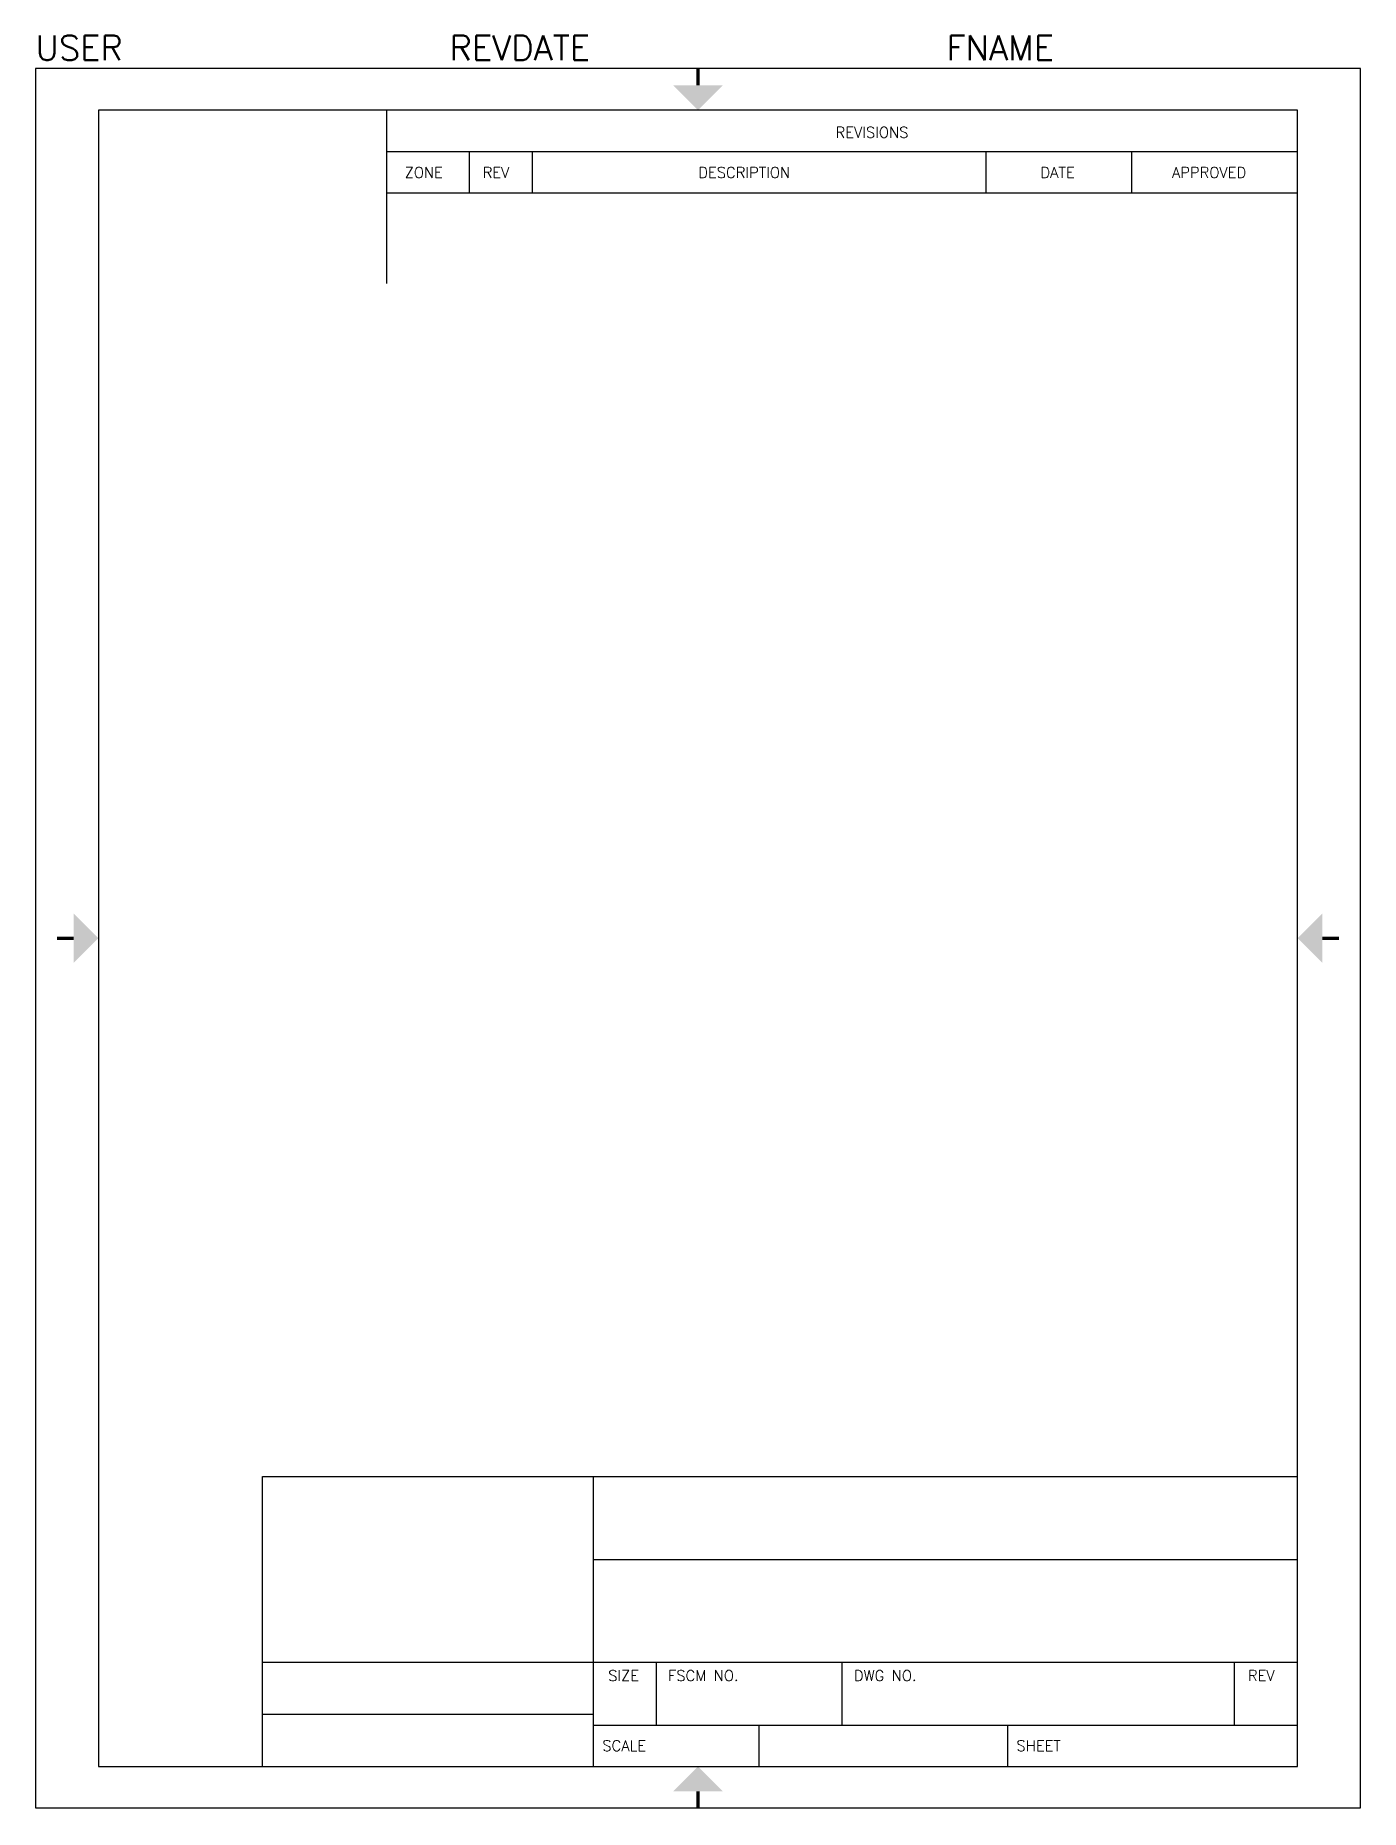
# Model space of a CAD drawing. Header units: inches. Extents: x 0 to 8, y 0 to 10.7.
import ezdxf

# ---------------------------------------------------------------- set-up
doc = ezdxf.new("R2010")
doc.units = ezdxf.units.IN
doc.header["$MEASUREMENT"] = 0
doc.layers.add('Title Block', color=7, linetype='Continuous')
doc.styles.add('Roman', font='romans')

msp = doc.modelspace()

# ---------------------------------------------------------------- linework, layer by layer
at = {"layer": 'Title Block'}
for p, q in [((8, 10.5), (0, 10.5)), ((0, 10.5), (0, 0)), ((8, 0), (8, 10.5)), ((7.62, 10.25), (0.38, 10.25)), ((0.38, 10.25), (0.38, 0.25)), ((2.12, 10.25), (2.12, 9.2027)), ((7.62, 0.25), (7.62, 10.25)), ((2.12, 10), (7.62, 10)), ((2.62, 9.75), (2.62, 10)), ((3, 9.75), (3, 10)), ((5.74, 9.75), (5.74, 10)), ((6.62, 9.75), (6.62, 10)), ((2.12, 9.75), (7.62, 9.75)), ((1.37, 2), (7.62, 2)), ((1.37, 0.25), (1.37, 2)), ((3.37, 0.25), (3.37, 2)), ((3.37, 1.5), (7.62, 1.5)), ((1.37, 0.88), (7.62, 0.88)), ((3.75, 0.5), (3.75, 0.88)), ((4.87, 0.5), (4.87, 0.88)), ((7.24, 0.5), (7.24, 0.88)), ((1.37, 0.565), (3.37, 0.565)), ((3.37, 0.5), (7.62, 0.5)), ((4.37, 0.25), (4.37, 0.5)), ((5.87, 0.25), (5.87, 0.5)), ((0.38, 0.25), (7.62, 0.25)), ((0, 0), (8, 0))]:
    msp.add_line(p, q, dxfattribs=at)
at = {"layer": 'Title Block', "const_width": 0.02}
for points in [[(4, 10.5), (4, 10.4)], [(0.13, 5.25), (0.23, 5.25)], [(7.87, 5.25), (7.77, 5.25)], [(4, 0), (4, 0.1)]]:
    msp.add_lwpolyline(points, dxfattribs=at)
at = {"layer": 'Title Block'}
for points in [[(3.85, 10.4), (4.15, 10.4), (4, 10.25)], [(0.23, 5.1), (0.23, 5.4), (0.38, 5.25)], [(7.77, 5.1), (7.77, 5.4), (7.62, 5.25)], [(3.85, 0.1), (4.15, 0.1), (4, 0.25)]]:
    msp.add_solid(points, dxfattribs=at)

# ---------------------------------------------------------------- texts
at = {"color": 0, "style": 'Roman', "flags": 8}
for tag, p in [('USER', (0, 10.55)), ('REVDATE', (2.5, 10.55)), ('FNAME', (5.5, 10.55))]:
    msp.add_attdef(tag, p, '', height=0.15, dxfattribs=at)
at = {"layer": 'Title Block', "style": 'Roman'}
for s, p in [('REVISIONS', (4.8302, 10.0825)), ('ZONE', (2.2287, 9.8403)), ('REV', (2.7001, 9.8403)), ('DESCRIPTION', (4.002, 9.8403)), ('DATE', (6.0677, 9.8403)), ('APPROVED', (6.8614, 9.8403)), ('SIZE', (3.4579, 0.7659)), ('FSCM NO.', (3.8189, 0.7659)), ('DWG NO.', (4.941, 0.7659)), ('REV', (7.3205, 0.7659)), ('SCALE', (3.4223, 0.3425)), ('SHEET', (5.9228, 0.3425))]:
    msp.add_text(s, height=0.065, dxfattribs=at).set_placement(p)

doc.saveas('drawing.dxf')
